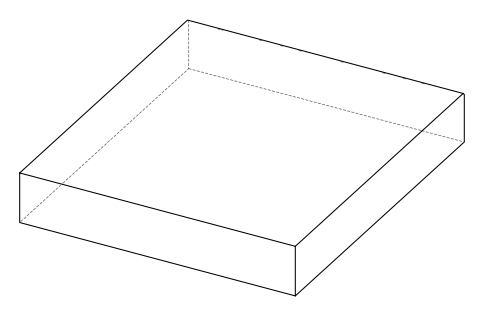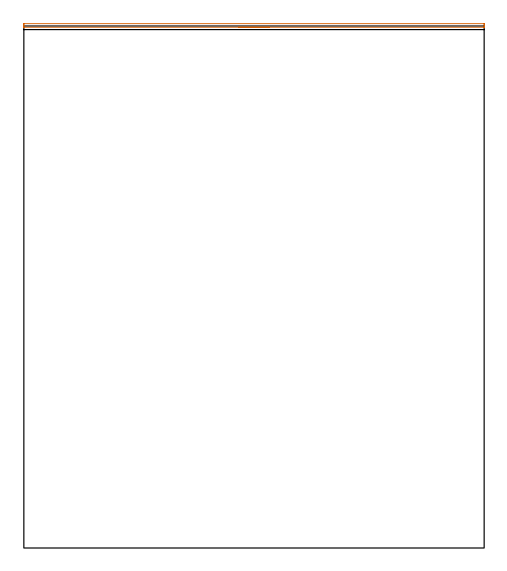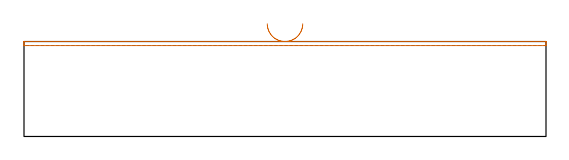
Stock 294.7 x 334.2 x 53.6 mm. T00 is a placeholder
(PLAN: 1 operations, 0 tool changes, 2.5 min)
(1 AREA_MILL | FG_CHAMFER_SURFACE | UGT0205_001 | 2.51 min | 778 mm3)
(TOOL UGT0205_001 | Chamfer Mill 20 x 3 x 45 deg. | D20 FL50 Z2)
(OP 1 AREA_MILL)
G17 G21 G94 G90
T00 M6
G54
G17 G0 G90 X157.35 Y333.4 S1061 M3
G43 Z63.6 H0
G94 G1 X157.312 Z62.728 F250.
X157.198 Z61.864
X157.009 Z61.012
X156.747 Z60.18
X156.413 Z59.374
X156.01 Z58.6
X155.542 Z57.864
X155.01 Z57.172
X154.421 Z56.529
X153.778 Z55.94
X153.086 Z55.408
X152.35 Z54.94
X151.576 Z54.537
X150.77 Z54.203
X149.938 Z53.941
X149.086 Z53.752
X148.222 Z53.638
X147.35 Z53.6
X0.154
X0.01 Y333.403 Z53.588
X0. Y333.497 Z53.495
Y333.594 Z53.405
Y334.283 Z52.717
Y334.818 Z52.182
X0.002 Y335.419 Z51.577
X0.004 Y335.691 Z51.305
X0.014 Y335.693 Z51.304
X0.154 Y335.698 Z51.302
X0.298 Y335.7 Z51.3
X294.244
X294.546 Y335.698 Z51.302
X294.686 Y335.693 Z51.304
X294.696 Y335.691 Z51.305
X294.698 Y335.419 Z51.577
X294.7 Y334.817 Z52.182
Y333.681 Z53.318
Y333.594 Z53.405
X294.696 Y333.495 Z53.497
X294.69 Y333.402 Z53.588
X294.546 Y333.4 Z53.6
X147.35
X146.478 Z53.638
X145.614 Z53.752
X144.762 Z53.941
X143.93 Z54.203
X143.124 Z54.537
X142.35 Z54.94
X141.614 Z55.408
X140.922 Z55.94
X140.279 Z56.529
X139.69 Z57.172
X139.158 Z57.864
X138.69 Z58.6
X138.287 Z59.374
X137.953 Z60.18
X137.691 Z61.012
X137.502 Z61.864
X137.388 Z62.728
X137.35 Z63.6
M5
M2
